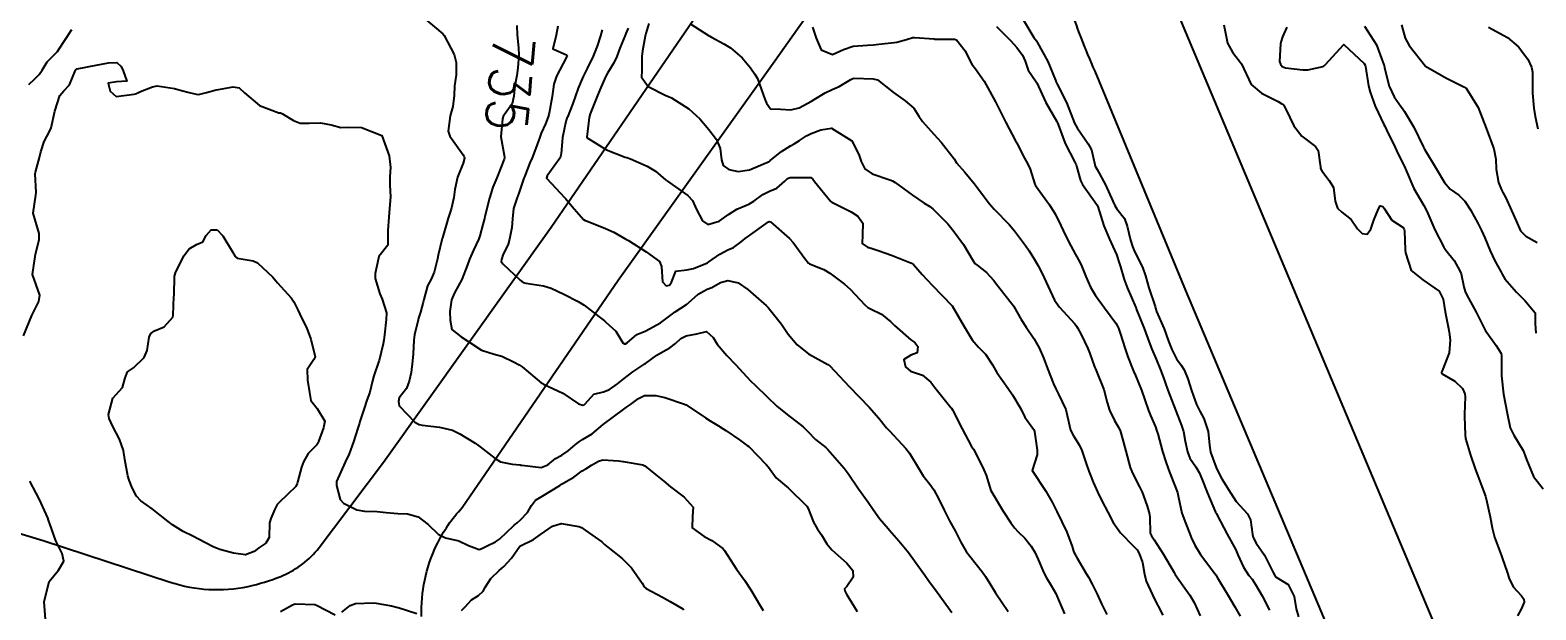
# Model space of a CAD drawing. Header units: metres. Extents: x 298520 to 308411, y 7433745 to 7450750.
# Drawn here: x 302563 to 302710.3, y 7441419.6 to 7441476.3 of the extents above; entities that cross this region are included whole.
import ezdxf
from ezdxf.enums import TextEntityAlignment as Align

# ---------------------------------------------------------------- set-up
doc = ezdxf.new("R2010")
doc.units = ezdxf.units.M
doc.header["$LTSCALE"] = 10
for name, color, linetype in [('Cotas', 45, 'Continuous'), ('Curvas de Nivel 1m', 11, 'Continuous'), ('Curvas de Nivel 5m', 15, 'Continuous'), ('Vias Primárias', 230, 'Continuous')]:
    doc.layers.add(name, color=color, linetype=linetype)
doc.styles.add('Style-STANDARD', font='STANDARD.shx')

msp = doc.modelspace()

# ---------------------------------------------------------------- linework, layer by layer
at = {"layer": 'Curvas de Nivel 1m', "flags": 128}
for points, elevation in [([(302601.53, 7441477.45), (302603.37, 7441475.92), (302603.51, 7441475.75), (302604.46, 7441473.91), (302604.68, 7441473.11), (302604.68, 7441471.9), (302604.52, 7441470.83), (302604.48, 7441469.9), (302604.33, 7441468.82), (302604.09, 7441467.91), (302603.89, 7441466.41), (302604.04, 7441465.91), (302605.37, 7441464.08), (302605.47, 7441463.89), (302605.49, 7441463.76), (302605.36, 7441463.28), (302604.81, 7441461.9), (302604.53, 7441460.7), (302604.44, 7441459.9), (302604.17, 7441458.78), (302603.88, 7441457.91), (302603.32, 7441455.97), (302603.31, 7441455.92), (302603.3, 7441455.89), (302603.27, 7441455.77), (302602.9, 7441454.27), (302602.83, 7441453.92), (302602.53, 7441452.63), (302602.21, 7441451.93), (302601.88, 7441451.27), (302601.5, 7441449.94), (302601.45, 7441449.68), (302601.18, 7441448.71), (302601, 7441448.12), (302600.94, 7441447.94), (302600.61, 7441446.5), (302600.54, 7441445.95), (302600.45, 7441444.63), (302600.4, 7441443.95), (302600.26, 7441442.8), (302600.06, 7441441.95), (302599.81, 7441441.23), (302599.09, 7441440.34), (302599.02, 7441439.96), (302599.08, 7441439.54), (302600.62, 7441437.94), (302601.05, 7441437.72), (302601.33, 7441437.66), (302603.05, 7441437.47), (302604.3, 7441437.15), (302605.04, 7441436.8), (302606.53, 7441435.88), (302607.03, 7441435.52), (302608.48, 7441434.39), (302609.01, 7441434.08), (302610.16, 7441433.83), (302610.94, 7441433.76), (302611, 7441433.75), (302611.08, 7441433.75), (302613, 7441433.52), (302613.65, 7441433.79), (302614.4, 7441434.4), (302615.02, 7441434.73), (302615.63, 7441435.15), (302616.33, 7441435.76), (302616.72, 7441436.07), (302617.04, 7441436.24), (302617.97, 7441436.82), (302619.05, 7441437.73), (302621.07, 7441439.22), (302621.34, 7441439.43), (302621.71, 7441439.69), (302622.51, 7441440.26), (302623.09, 7441440.54), (302624.21, 7441440.54), (302625.08, 7441440.35), (302626.99, 7441439.71), (302627.07, 7441439.68), (302627.18, 7441439.63), (302629.06, 7441438.37), (302629.52, 7441438.07), (302630.33, 7441437.59), (302630.78, 7441437.31), (302631.05, 7441437.13), (302632.39, 7441436.22), (302633.03, 7441435.74), (302633.14, 7441435.67), (302633.29, 7441435.56), (302635.01, 7441433.82), (302635.22, 7441433.54), (302635.98, 7441432.51), (302636.98, 7441431.66), (302637.16, 7441431.51), (302638.96, 7441429.72), (302639.11, 7441429.49), (302639.63, 7441428.17), (302640.02, 7441427.47), (302640.39, 7441426.93), (302640.92, 7441426.05), (302641.42, 7441425.45), (302642.89, 7441424.16), (302643.46, 7441423.43), (302643.51, 7441422.8), (302642.87, 7441421.88), (302642.66, 7441421.64), (302642.69, 7441421.44), (302642.86, 7441421.14), (302643.91, 7441419.43)], 736), ([(302660.15, 7441477.24), (302661.17, 7441475.56), (302661.43, 7441475.22), (302661.46, 7441475.18), (302661.5, 7441475.11), (302662.54, 7441473.21), (302663.28, 7441471.39), (302663.35, 7441471.2), (302663.46, 7441470.99), (302664.37, 7441469.19), (302664.98, 7441467.62), (302665.16, 7441467.18), (302665.41, 7441466.72), (302666.5, 7441465.16), (302666.8, 7441464.58), (302667.13, 7441463.15), (302667.19, 7441462.98), (302667.36, 7441462.66), (302668.2, 7441461.14), (302668.91, 7441459.55), (302669.1, 7441459.13), (302669.31, 7441458.8), (302670.04, 7441457.86), (302670.32, 7441457.11), (302670.63, 7441455.75), (302670.84, 7441455.11), (302670.96, 7441454.8), (302671.25, 7441454.19), (302671.82, 7441453.09), (302672.09, 7441452.24), (302672.43, 7441451.09), (302673.03, 7441449.25), (302673.08, 7441449.08), (302673.19, 7441448.77), (302673.93, 7441447.07), (302674.34, 7441445.88), (302674.67, 7441445.06), (302675.13, 7441444.15), (302675.58, 7441443.51), (302675.87, 7441443.05), (302676.25, 7441442.18), (302676.6, 7441441.04), (302677.08, 7441439.69), (302677.42, 7441439.03), (302677.79, 7441438.3), (302678.22, 7441437.02), (302678.35, 7441435.7), (302678.46, 7441435.02), (302679.01, 7441433.5), (302679.24, 7441433.01), (302679.58, 7441432.42), (302680.44, 7441431), (302680.97, 7441430.19), (302682.07, 7441428.97), (302682.38, 7441428.4), (302682.55, 7441426.97), (302682.62, 7441426.66), (302682.92, 7441426.11), (302683.73, 7441424.95), (302684.58, 7441423.25), (302684.75, 7441422.94), (302684.88, 7441422.8), (302686.04, 7441422.09), (302686.63, 7441420.91), (302686.84, 7441419.7), (302687.07, 7441418.91)], 727), ([(302562.88, 7441470.96), (302563.45, 7441471.51), (302563.89, 7441471.95), (302564.17, 7441472.38), (302564.68, 7441473.17), (302565.48, 7441473.98), (302565.67, 7441474.18), (302565.79, 7441474.37), (302566.45, 7441475.41), (302567.09, 7441476.35)], 736), ([(302614.63, 7441476.67), (302614.46, 7441475.79), (302614.14, 7441474.44), (302615.48, 7441473.88), (302615.52, 7441473.77), (302615.52, 7441473.73), (302615.48, 7441473.65), (302614.49, 7441471.78), (302614.23, 7441471.01), (302614.05, 7441469.79), (302613.77, 7441468.15), (302613.67, 7441467.8), (302613.41, 7441467.12), (302613, 7441466.2), (302612.85, 7441465.81), (302612.45, 7441464.73), (302612.1, 7441463.81), (302611.89, 7441463.29), (302611.34, 7441461.95), (302611.31, 7441461.86), (302611.29, 7441461.82), (302610.79, 7441460.35), (302610.6, 7441459.83), (302610.29, 7441458.85), (302610.17, 7441457.83), (302610.13, 7441456.99), (302609.88, 7441455.83), (302609.75, 7441455.35), (302609.25, 7441454.29), (302609.14, 7441453.94), (302609.11, 7441453.84), (302609.06, 7441453.66), (302609.24, 7441453.44), (302610.94, 7441451.82), (302611.22, 7441451.62), (302611.5, 7441451.53), (302613.22, 7441451.29), (302613.96, 7441451.04), (302615.2, 7441450.46), (302616.61, 7441449.76), (302617.19, 7441449.4), (302618.65, 7441448.26), (302619.17, 7441447.84), (302619.24, 7441447.79), (302619.32, 7441447.73), (302620.28, 7441446.83), (302620.98, 7441445.7), (302621.15, 7441445.6), (302621.24, 7441445.61), (302621.39, 7441445.7), (302622.34, 7441446.51), (302623.16, 7441446.83), (302624.65, 7441447.66), (302625.18, 7441448.06), (302626.09, 7441448.74), (302627.19, 7441449.46), (302627.29, 7441449.53), (302627.4, 7441449.63), (302628.35, 7441450.47), (302629.21, 7441450.96), (302629.69, 7441451.13), (302630.53, 7441451.59), (302631.23, 7441451.79), (302632.26, 7441451.57), (302633.21, 7441450.92), (302634.76, 7441449.54), (302635, 7441449.34), (302635.19, 7441449.16), (302636.49, 7441447.52), (302637.16, 7441446.54), (302638.01, 7441445.5), (302639.14, 7441444.63), (302641.01, 7441443.58), (302641.12, 7441443.52), (302641.22, 7441443.46), (302643.1, 7441441.44), (302645.07, 7441439.42), (302646, 7441438.34), (302646.78, 7441437.39), (302646.91, 7441437.25), (302647.05, 7441437.11), (302648.66, 7441435.37), (302649.03, 7441434.92), (302649.97, 7441433.36), (302650.34, 7441432.7), (302650.99, 7441431.88), (302651.39, 7441431.34), (302651.88, 7441430.42), (302652.4, 7441429.33), (302652.94, 7441428.31), (302653.47, 7441427.31), (302654.03, 7441426.2), (302654.57, 7441425.3), (302654.91, 7441424.86), (302656.17, 7441423.28), (302656.46, 7441422.85), (302656.87, 7441422.16), (302657.43, 7441421.26), (302658.66, 7441419.43)], 734), ([(302618.94, 7441476.3), (302618.8, 7441475.73), (302618.47, 7441474.71), (302618.08, 7441473.74), (302617.47, 7441472.53), (302617.21, 7441472.01), (302617.09, 7441471.75), (302616.6, 7441470.6), (302616.31, 7441469.76), (302616.09, 7441469.1), (302615.55, 7441467.77), (302615.51, 7441467.67), (302615.41, 7441467.35), (302615.07, 7441465.77), (302614.95, 7441464.19), (302614.83, 7441463.78), (302613.58, 7441462.03), (302613.51, 7441461.8), (302615.31, 7441459.87), (302615.4, 7441459.77), (302616.02, 7441459.05), (302617.12, 7441457.75), (302617.29, 7441457.67), (302617.41, 7441457.64), (302619.28, 7441456.9), (302620.08, 7441456.52), (302621.27, 7441455.85), (302621.52, 7441455.7), (302623.26, 7441454.6), (302624.55, 7441453.66), (302624.75, 7441453.17), (302624.84, 7441451.66), (302625.22, 7441451.27), (302625.53, 7441451.34), (302625.75, 7441451.64), (302626.16, 7441452.72), (302627.23, 7441452.83), (302627.89, 7441452.97), (302629.24, 7441453.52), (302629.4, 7441453.61), (302630.46, 7441454.39), (302631.26, 7441454.79), (302631.8, 7441455.04), (302632.55, 7441455.57), (302632.95, 7441455.89), (302633.28, 7441456.13), (302635.21, 7441457.53), (302635.29, 7441457.56), (302635.42, 7441457.53), (302637.28, 7441455.9), (302637.62, 7441455.51), (302638.79, 7441453.95), (302639.14, 7441453.49), (302639.24, 7441453.43), (302640.64, 7441452.87), (302641.23, 7441452.52), (302642.66, 7441451.45), (302643.22, 7441450.94), (302644.65, 7441449.42), (302644.94, 7441449.17), (302645.19, 7441449.04), (302646.28, 7441448.5), (302647.18, 7441447.76), (302647.55, 7441447.39), (302649.16, 7441446), (302649.52, 7441445.73), (302649.84, 7441445.36), (302649.76, 7441444.74), (302649.14, 7441444.5), (302648.45, 7441444.06), (302648.63, 7441443.37), (302649.12, 7441442.95), (302650.3, 7441442.54), (302651.11, 7441441.87), (302651.49, 7441441.34), (302653.07, 7441439.38), (302653.13, 7441439.32), (302653.23, 7441439.15), (302654.17, 7441437.31), (302655.04, 7441435.64), (302655.17, 7441435.43), (302655.26, 7441435.3), (302655.56, 7441434.76), (302656.29, 7441433.28), (302656.5, 7441432.78), (302656.98, 7441431.27), (302658.18, 7441429.26), (302658.94, 7441428.09), (302659.29, 7441427.6), (302659.63, 7441427.24), (302660.3, 7441426.61), (302660.92, 7441425.83), (302661.26, 7441425.22), (302661.59, 7441424.53), (302662.15, 7441423.21), (302662.4, 7441422.73), (302662.87, 7441421.99), (302663.32, 7441421.2), (302663.7, 7441420.34), (302664.17, 7441419.19)], 733), ([(302621.51, 7441476.47), (302621.27, 7441475.94), (302621.17, 7441475.7), (302620.69, 7441474.51), (302620.39, 7441473.71), (302620.1, 7441473.09), (302619.47, 7441472.06), (302619.28, 7441471.72), (302618.72, 7441470.45), (302618.42, 7441469.74), (302617.77, 7441468.1), (302617.68, 7441467.75), (302617.45, 7441465.81), (302617.47, 7441465.75), (302619.38, 7441464.56), (302621.2, 7441463.87), (302621.36, 7441463.82), (302621.73, 7441463.7), (302623.36, 7441462.99), (302624.17, 7441462.48), (302625.16, 7441461.65), (302625.34, 7441461.5), (302625.79, 7441461.19), (302627.32, 7441460.11), (302627.79, 7441459.63), (302628.18, 7441458.75), (302628.77, 7441457.62), (302629.29, 7441457.29), (302630.39, 7441457.59), (302631.3, 7441458.24), (302632.11, 7441458.77), (302633.31, 7441459.27), (302633.78, 7441459.55), (302634.66, 7441460.2), (302635.33, 7441460.52), (302636.03, 7441460.82), (302636.82, 7441461.52), (302637.09, 7441461.77), (302637.35, 7441461.86), (302638.98, 7441461.86), (302639.35, 7441461.87), (302639.56, 7441461.7), (302639.71, 7441461.48), (302641.31, 7441459.54), (302641.42, 7441459.46), (302643.3, 7441458.5), (302643.95, 7441458.09), (302644.44, 7441457.42), (302644.43, 7441456.27), (302644.37, 7441455.42), (302644.91, 7441455.07), (302645.26, 7441454.95), (302645.94, 7441454.72), (302647.25, 7441454.28), (302649.06, 7441453.55), (302649.24, 7441453.48), (302649.32, 7441453.44), (302649.4, 7441453.37), (302650.25, 7441452.37), (302651.22, 7441451.34), (302653.19, 7441449.32), (302654.37, 7441447.31), (302655.15, 7441446), (302655.76, 7441445.29), (302656.44, 7441444.58), (302657.13, 7441443.54), (302657.28, 7441443.27), (302657.57, 7441442.81), (302658.66, 7441441.25), (302659.09, 7441440.63), (302659.91, 7441439.24), (302660.28, 7441438.45), (302661.05, 7441437.38), (302661.16, 7441437.22), (302661.24, 7441437.03), (302661.5, 7441435.22), (302661.49, 7441434.76), (302661, 7441433.22), (302662.34, 7441431.21), (302662.97, 7441430.11), (302663.43, 7441429.2), (302663.92, 7441428.21), (302664.39, 7441427.19), (302664.92, 7441425.79), (302665.07, 7441425.33), (302665.13, 7441425.18), (302665.42, 7441424.65), (302666.31, 7441423.16), (302666.51, 7441422.79), (302666.87, 7441422.12), (302667.37, 7441421.14), (302667.81, 7441420.18), (302668.3, 7441419.14)], 732), ([(302623.52, 7441476.94), (302623.23, 7441475.96), (302623.17, 7441475.68), (302622.9, 7441474.27), (302622.84, 7441473.69), (302622.82, 7441472.34), (302622.81, 7441471.69), (302623.45, 7441470.76), (302625.19, 7441469.9), (302625.44, 7441469.79), (302625.72, 7441469.65), (302627.42, 7441468.6), (302628.52, 7441467.62), (302629.4, 7441466.58), (302630.12, 7441465.6), (302630.5, 7441464.72), (302630.62, 7441463.59), (302630.8, 7441463.03), (302631.35, 7441462.65), (302632.25, 7441462.47), (302633.35, 7441462.62), (302635.29, 7441463.45), (302635.36, 7441463.5), (302635.38, 7441463.51), (302635.4, 7441463.53), (302636.48, 7441464.41), (302637.38, 7441464.97), (302637.72, 7441465.16), (302638.25, 7441465.5), (302638.94, 7441465.95), (302639.39, 7441466.16), (302640.34, 7441466.53), (302641.4, 7441466.68), (302643.38, 7441465.44), (302644.06, 7441464.12), (302644.29, 7441463.43), (302644.65, 7441462.72), (302645.35, 7441462.24), (302647.1, 7441461.64), (302647.34, 7441461.54), (302647.6, 7441461.39), (302649.32, 7441460.15), (302650.46, 7441459.35), (302651, 7441459.03), (302651.31, 7441458.8), (302652.76, 7441457.33), (302653.28, 7441456.7), (302654.29, 7441455.31), (302655.25, 7441453.72), (302655.42, 7441453.47), (302655.63, 7441453.29), (302656.54, 7441452.58), (302657.23, 7441451.82), (302657.65, 7441451.27), (302659.19, 7441449.32), (302659.23, 7441449.25), (302659.93, 7441447.99), (302660.41, 7441447.23), (302661.16, 7441446.14), (302661.7, 7441445.21), (302662.11, 7441444.24), (302662.5, 7441443.21), (302663.11, 7441441.68), (302663.32, 7441441.2), (302663.59, 7441440.7), (302664.3, 7441439.19), (302664.66, 7441437.58), (302664.76, 7441437.18), (302665.05, 7441436.62), (302665.6, 7441435.74), (302665.88, 7441435.17), (302666.29, 7441433.89), (302666.56, 7441433.16), (302666.69, 7441432.84), (302666.99, 7441432.09), (302667.4, 7441431.15), (302667.78, 7441430.33), (302668.4, 7441429.14), (302668.94, 7441428.14), (302669.65, 7441427.12), (302670.92, 7441425.83), (302671.27, 7441425.46), (302671.48, 7441425.1), (302671.79, 7441424.21), (302672.01, 7441423.09), (302672.17, 7441422.39), (302672.77, 7441421.08), (302672.86, 7441420.91), (302673.78, 7441419.07)], 731), ([(302639.52, 7441476.58), (302639.89, 7441475.48), (302640.37, 7441474.36), (302641.49, 7441473.9), (302642.56, 7441474.38), (302643.5, 7441474.71), (302644.89, 7441474.81), (302645.5, 7441474.85), (302646, 7441474.9), (302647.5, 7441475.06), (302647.78, 7441475.11), (302648.71, 7441475.38), (302649.33, 7441475.55), (302649.51, 7441475.56), (302651.43, 7441475.42), (302651.5, 7441475.41), (302653.43, 7441475.39), (302653.5, 7441475.38), (302653.6, 7441475.32), (302654.46, 7441474.27), (302654.92, 7441473.3), (302655.12, 7441472.94), (302655.47, 7441472.49), (302656.33, 7441471.28), (302657.43, 7441469.27), (302658.45, 7441467.26), (302659.39, 7441465.47), (302659.5, 7441465.25), (302660.13, 7441464), (302660.56, 7441463.23), (302660.82, 7441462.69), (302661.28, 7441461.22), (302661.34, 7441461.08), (302662.71, 7441459.21), (302663.3, 7441458.24), (302663.81, 7441457.19), (302664.27, 7441456.2), (302664.78, 7441455.18), (302665.25, 7441454.34), (302665.67, 7441453.59), (302665.87, 7441453.17), (302666.26, 7441452.19), (302666.71, 7441451.16), (302667.21, 7441450.34), (302668.1, 7441449.14), (302669.18, 7441447.63), (302669.37, 7441447.32), (302669.46, 7441447.13), (302669.63, 7441446.66), (302670.1, 7441445.12), (302670.38, 7441444.35), (302670.86, 7441443.1), (302670.94, 7441442.92), (302671.12, 7441442.52), (302671.7, 7441441.09), (302672.04, 7441440.14), (302672.39, 7441439.09), (302672.58, 7441438.6), (302673.06, 7441437.49), (302673.22, 7441437.08), (302673.31, 7441436.82), (302673.75, 7441435.07), (302674.11, 7441433.97), (302674.46, 7441433.07), (302674.99, 7441431.67), (302675.16, 7441431.23), (302675.22, 7441431.06), (302675.29, 7441430.74), (302675.65, 7441429.05), (302676.01, 7441428.11), (302676.43, 7441427.04), (302676.57, 7441426.67), (302676.92, 7441425.92), (302677.47, 7441425.02), (302678.88, 7441423.15), (302678.98, 7441423.01), (302679.15, 7441422.73), (302680.2, 7441421), (302680.85, 7441419.89), (302681.36, 7441418.98)], 729), ([(302657.52, 7441476.65), (302658.89, 7441475.26), (302659.5, 7441474.58), (302660.06, 7441473.82), (302660.32, 7441473.24), (302660.62, 7441472.38), (302661.41, 7441471.22), (302661.46, 7441471.14), (302662.34, 7441469.21), (302663.41, 7441467.35), (302663.49, 7441467.2), (302663.55, 7441467.06), (302664.24, 7441465.19), (302665.18, 7441463.37), (302665.27, 7441463.18), (302665.3, 7441463.12), (302665.36, 7441462.97), (302665.75, 7441461.58), (302665.95, 7441461.17), (302667.31, 7441459.26), (302667.38, 7441459.15), (302667.42, 7441459.04), (302668.01, 7441457.14), (302668.57, 7441455.84), (302668.91, 7441455.13), (302669.25, 7441454.34), (302669.56, 7441453.44), (302669.66, 7441453.12), (302670, 7441451.89), (302670.29, 7441451.11), (302671.14, 7441449.15), (302671.17, 7441449.1), (302671.18, 7441449.08), (302671.19, 7441449.04), (302671.96, 7441447.09), (302672.46, 7441445.78), (302672.72, 7441445.08), (302673.13, 7441444.1), (302673.56, 7441443.08), (302673.82, 7441442.37), (302674.28, 7441441.07), (302675.07, 7441439.06), (302675.63, 7441437.62), (302675.8, 7441437.05), (302675.99, 7441436.1), (302676.2, 7441435.04), (302676.42, 7441434.44), (302677.01, 7441433.58), (302677.35, 7441433.03), (302677.62, 7441432.4), (302678.15, 7441431.02), (302678.96, 7441429.15), (302679.03, 7441429.01), (302679.12, 7441428.84), (302680.1, 7441427), (302680.92, 7441425.46), (302681.07, 7441425.14), (302681.13, 7441424.99), (302681.68, 7441423.77), (302682.22, 7441422.97), (302682.52, 7441422.6), (302682.87, 7441422.07), (302683.5, 7441420.95), (302684.23, 7441419.56)], 728), ([(302679.75, 7441476.79), (302680.11, 7441475), (302680.61, 7441474.11), (302681.48, 7441472.98), (302682.42, 7441470.97), (302683.44, 7441470.13), (302685.08, 7441469.3), (302685.43, 7441469.09), (302685.53, 7441469.03), (302685.64, 7441468.94), (302686.22, 7441467.73), (302686.62, 7441466.92), (302687.4, 7441465.92), (302688.72, 7441464.9), (302688.99, 7441464.51), (302689.21, 7441462.89), (302689.23, 7441462.76), (302689.36, 7441462.53), (302690.05, 7441461.58), (302690.49, 7441460.88), (302690.65, 7441459.55), (302690.88, 7441458.87), (302691.31, 7441458.48), (302692.23, 7441457.78), (302692.82, 7441456.85), (302693.29, 7441456.39), (302693.79, 7441456.33), (302694.14, 7441456.83), (302694.42, 7441457.71), (302694.88, 7441458.82), (302695.05, 7441459.09), (302695.32, 7441459.04), (302695.41, 7441458.92), (302695.47, 7441458.82), (302696.2, 7441457.71), (302697.29, 7441456.97), (302697.39, 7441456.79), (302697.42, 7441456.66), (302697.51, 7441454.79), (302697.53, 7441454.52), (302698.07, 7441452.78), (302699.23, 7441451.87), (302700.81, 7441450.75), (302701.21, 7441449.99), (302701.41, 7441448.75), (302701.69, 7441447.26), (302701.8, 7441446.74), (302701.9, 7441446), (302701.79, 7441444.74), (302701.13, 7441442.96), (302701.05, 7441442.83), (302701.05, 7441442.75), (302701.12, 7441442.67), (302702.34, 7441441.96), (302703.11, 7441441.24), (302703.34, 7441440.72), (302703.37, 7441440.44), (302703.3, 7441438.72), (302703.29, 7441438.49), (302703.35, 7441436.72), (302703.41, 7441436.35), (302703.89, 7441434.71), (302704.33, 7441433.39), (302704.6, 7441432.7), (302704.99, 7441431.66), (302705.35, 7441430.7), (302705.5, 7441430.17), (302705.8, 7441428.69), (302706.01, 7441427.62), (302706.25, 7441426.69), (302706.91, 7441424.87), (302706.98, 7441424.68), (302707.49, 7441423.27), (302707.67, 7441422.67), (302708.05, 7441421.84), (302708.87, 7441420.97), (302709.09, 7441420.65), (302709.15, 7441420.35), (302708.85, 7441419.66), (302708.49, 7441419)], 726), ([(302693.53, 7441476.66), (302694.68, 7441474.83), (302695.42, 7441472.88), (302695.44, 7441472.82), (302695.48, 7441472.58), (302695.92, 7441470.81), (302696.41, 7441469.77), (302697.12, 7441468.79), (302697.25, 7441468.61), (302697.43, 7441468.33), (302698.33, 7441466.78), (302699.27, 7441464.89), (302699.32, 7441464.77), (302699.38, 7441464.65), (302700.54, 7441462.76), (302701.34, 7441461.37), (302701.89, 7441460.74), (302702.73, 7441460.13), (302703.32, 7441459.56), (302703.9, 7441458.71), (302704.6, 7441457.41), (302704.96, 7441456.7), (302705.28, 7441455.98), (302705.8, 7441454.69), (302706.28, 7441453.71), (302706.84, 7441452.68), (302706.97, 7441452.41), (302707.24, 7441451.95), (302708.38, 7441450.66), (302709.2, 7441449.84), (302710.21, 7441448.64), (302710.22, 7441447.6), (302710.29, 7441446.64)], 724), ([(302697.15, 7441476.8), (302697.51, 7441475.48), (302697.88, 7441474.79), (302699.48, 7441472.77), (302701.47, 7441471.63), (302703.24, 7441470.72), (302703.39, 7441470.66), (302703.45, 7441470.6), (302704.63, 7441468.71), (302705.41, 7441466.7), (302706.18, 7441464.69), (302706.35, 7441463.66), (302706.4, 7441462.68), (302706.64, 7441461.39), (302706.92, 7441460.68), (302707.06, 7441460.4), (302707.33, 7441459.88), (302707.91, 7441458.66), (302708.34, 7441457.62), (302708.79, 7441456.66), (302709.29, 7441456.14), (302710.42, 7441455.5)], 723), ([(302705.65, 7441476.58), (302707.52, 7441475.55), (302708.58, 7441474.66), (302709.49, 7441473.45), (302709.87, 7441472.65), (302709.96, 7441472.16), (302709.96, 7441470.64), (302709.96, 7441470.13), (302710.09, 7441468.64), (302710.22, 7441467.84), (302710.46, 7441466.64)], 722), ([(302562.34, 7441446.4), (302563.17, 7441448.39), (302563.84, 7441449.74), (302563.94, 7441450.38), (302563.22, 7441452.39), (302563.5, 7441454.13), (302563.54, 7441454.39), (302563.87, 7441455.78), (302563.89, 7441456.38), (302563.29, 7441458.39), (302563.57, 7441460.13), (302563.58, 7441460.39), (302563.5, 7441462.23), (302563.52, 7441462.39), (302563.9, 7441463.84), (302564.03, 7441464.38), (302564.38, 7441465.38), (302564.91, 7441466.37), (302565.05, 7441466.72), (302565.41, 7441468.37), (302565.89, 7441469.9), (302566.31, 7441470.36), (302566.86, 7441470.93), (302567.43, 7441472.35), (302567.44, 7441472.37), (302567.46, 7441472.41), (302567.6, 7441472.49), (302569.47, 7441472.87), (302570.68, 7441473.09), (302571.47, 7441473.13), (302571.91, 7441472.74), (302572.11, 7441472.29), (302572.45, 7441471.28), (302571.45, 7441471.21), (302570.64, 7441471.11), (302570.84, 7441470.31), (302571.43, 7441469.8), (302573.16, 7441470.01), (302573.43, 7441470.1), (302573.54, 7441470.16), (302573.78, 7441470.27), (302574.97, 7441470.72), (302575.44, 7441470.83), (302577.11, 7441470.56), (302577.44, 7441470.47), (302578.41, 7441470.22), (302579.25, 7441470.02), (302579.43, 7441470), (302579.61, 7441470.02), (302580.24, 7441470.19), (302581.18, 7441470.44), (302581.44, 7441470.48), (302582.87, 7441470.73), (302583.44, 7441470.63), (302583.98, 7441470.14), (302585.42, 7441468.9), (302587.32, 7441468.2), (302587.41, 7441468.2), (302587.5, 7441468.19), (302587.69, 7441468.11), (302588.76, 7441467.44), (302589.4, 7441467.19), (302590.28, 7441467.19), (302591.4, 7441467.23), (302592.43, 7441467.02), (302593.4, 7441466.77), (302594.18, 7441466.8), (302595.4, 7441466.76), (302597.39, 7441465.99), (302598.11, 7441463.98), (302598.24, 7441462.86), (302598.18, 7441461.98), (302598.19, 7441461.12), (302598.24, 7441459.98), (302598.15, 7441458.83), (302598.07, 7441457.98), (302597.99, 7441456.69), (302598, 7441455.98), (302597.99, 7441455.25), (302597.25, 7441454.31), (302597.11, 7441454.13), (302597.07, 7441453.99), (302596.74, 7441452.48), (302596.76, 7441451.99), (302597.2, 7441450.5), (302597.42, 7441449.99), (302597.85, 7441448.65), (302597.84, 7441447.98), (302597.67, 7441446.5), (302597.6, 7441445.98), (302597.53, 7441445.61), (302597.15, 7441443.99), (302597.12, 7441443.91), (302596.62, 7441442.49), (302596.5, 7441442), (302596.22, 7441440.87), (302595.91, 7441440), (302595.69, 7441439.38), (302595.25, 7441438.01), (302595.2, 7441437.86), (302595.05, 7441437.36), (302594.63, 7441436.02), (302594.2, 7441434.84), (302593.82, 7441434.03), (302592.98, 7441432.13), (302592.96, 7441432.07), (302592.96, 7441432.04), (302592.98, 7441431.75), (302593.34, 7441430.4), (302593.65, 7441430.03), (302594.95, 7441429.36), (302595.71, 7441429.24), (302596.95, 7441429.22), (302597.81, 7441429.12), (302598.95, 7441429.03), (302599.92, 7441428.99), (302600.94, 7441428.68), (302601.93, 7441427.93), (302602.92, 7441426.98), (302603.64, 7441426.63), (302604.92, 7441426.33), (302605.87, 7441425.88), (302606.91, 7441425.49), (302607.19, 7441425.58), (302607.7, 7441425.86), (302608.51, 7441426.26), (302608.92, 7441426.52), (302610.32, 7441427.83), (302610.64, 7441428.12), (302610.94, 7441428.35), (302611.64, 7441429.13), (302612.04, 7441429.81), (302612.44, 7441430.33), (302612.97, 7441430.66), (302614.8, 7441431.77), (302614.98, 7441431.88), (302616.17, 7441432.58), (302617, 7441433.18), (302617.34, 7441433.4), (302617.92, 7441433.74), (302618.61, 7441434.14), (302619.01, 7441434.25), (302620.55, 7441434.17), (302621.01, 7441434.11), (302622.93, 7441433.76), (302623, 7441433.74), (302623.11, 7441433.68), (302624.18, 7441432.84), (302624.99, 7441432.17), (302625.63, 7441431.64), (302626.97, 7441430.6), (302627.85, 7441429.62), (302627.8, 7441428.76), (302627.76, 7441427.62), (302628.92, 7441426.78), (302629.69, 7441426.37), (302630.75, 7441425.58), (302630.91, 7441425.41), (302632.09, 7441423.57), (302632.87, 7441422.49), (302633.5, 7441421.55), (302634.43, 7441419.95), (302634.71, 7441419.54)], 737), ([(302562.79, 7441416.4), (302564.44, 7441418.38), (302564.5, 7441418.69), (302564.36, 7441420.38), (302564.86, 7441422.37), (302565.77, 7441423.46), (302566.28, 7441424.36), (302566.13, 7441425.12), (302565.51, 7441426.36), (302564.93, 7441427.99), (302564.84, 7441428.28), (302564.81, 7441428.37), (302564.72, 7441428.59), (302563.9, 7441430.39), (302563.58, 7441431), (302562.98, 7441432.18)], 737), ([(302605.2, 7441419.52), (302605.56, 7441419.88), (302606.16, 7441420.56), (302606.85, 7441421), (302607.3, 7441421.43), (302607.54, 7441421.86), (302608.06, 7441422.66), (302608.88, 7441423.45), (302609.32, 7441423.84), (302610.07, 7441424.66), (302610.91, 7441425.82), (302612.25, 7441426.48), (302612.92, 7441426.96), (302614.09, 7441427.78), (302614.94, 7441428.05), (302616.68, 7441427.75), (302616.93, 7441427.64), (302617.28, 7441427.4), (302618.92, 7441426.24), (302619.19, 7441426), (302619.5, 7441425.72), (302620.9, 7441424.61), (302621.82, 7441423.69), (302622.87, 7441422.19), (302623.05, 7441421.86), (302623.25, 7441421.68), (302624.85, 7441420.82), (302625.6, 7441420.4), (302626.84, 7441419.68), (302626.89, 7441419.63), (302626.91, 7441419.56)], 738), ([(302587.49, 7441419.45), (302588.67, 7441420.09), (302588.84, 7441420.16), (302588.93, 7441420.17), (302590.84, 7441420.11), (302591, 7441420.06), (302592.83, 7441419.12)], 738), ([(302593.49, 7441419.37), (302594.3, 7441420.02), (302594.84, 7441420.2), (302596.56, 7441420.28), (302596.85, 7441420.25), (302598.34, 7441419.98), (302598.84, 7441419.86), (302599, 7441419.81), (302600.83, 7441419.25)], 738)]:
    msp.add_lwpolyline(points, dxfattribs=dict(at, elevation=elevation))
at = {"layer": 'Curvas de Nivel 1m', "elevation": 738, "flags": 128}
msp.add_lwpolyline([(302581.28, 7441456.74), (302581.84, 7441456.17), (302582.81, 7441454.6), (302583.04, 7441454.16), (302583.24, 7441453.98), (302584.83, 7441453.72), (302585.24, 7441453.53), (302586.74, 7441452.11), (302587.21, 7441451.58), (302588.53, 7441450.09), (302588.8, 7441449.7), (302589.18, 7441448.94), (302589.59, 7441448.08), (302590.03, 7441447.21), (302590.45, 7441446.07), (302590.87, 7441444.32), (302590.74, 7441444.06), (302590.09, 7441443.09), (302590.12, 7441442.07), (302590.31, 7441440.85), (302590.45, 7441440.07), (302591.07, 7441439.27), (302591.83, 7441438.05), (302591.7, 7441437.4), (302591.2, 7441436.06), (302591.16, 7441435.93), (302591.03, 7441435.72), (302590.19, 7441434.89), (302589.73, 7441434.07), (302589.53, 7441433.54), (302589.15, 7441432.08), (302589.12, 7441431.94), (302588.98, 7441431.65), (302587.35, 7441430.1), (302587.17, 7441429.9), (302586.95, 7441429.45), (302586.53, 7441428.52), (302586.42, 7441428.12), (302586.38, 7441426.66), (302586.05, 7441426.12), (302585.36, 7441425.67), (302584.9, 7441425.29), (302584.08, 7441424.96), (302582.9, 7441425.14), (302581.57, 7441425.51), (302580.91, 7441425.76), (302580.1, 7441426.19), (302578.92, 7441426.79), (302577.97, 7441427.26), (302576.93, 7441427.91), (302576.5, 7441428.23), (302574.95, 7441429.47), (302573.83, 7441430.27), (302573.4, 7441430.7), (302572.98, 7441431.53), (302572.69, 7441432.28), (302572.56, 7441432.71), (302572.27, 7441434.29), (302572.12, 7441435.19), (302571.74, 7441436.29), (302571.05, 7441437.58), (302570.72, 7441438.3), (302570.66, 7441438.7), (302571.08, 7441440.3), (302572.05, 7441441.34), (302572.29, 7441442.29), (302572.53, 7441442.86), (302573.11, 7441443.27), (302574.14, 7441444.26), (302574.44, 7441444.95), (302574.65, 7441446.26), (302574.8, 7441446.61), (302575.16, 7441446.89), (302576.12, 7441447.28), (302576.96, 7441448.23), (302577, 7441448.41), (302577.07, 7441450.23), (302577.08, 7441450.36), (302577.12, 7441452.23), (302577.14, 7441452.32), (302577.23, 7441452.56), (302578.03, 7441454.22), (302578.56, 7441454.9), (302579.26, 7441455.31), (302579.89, 7441455.57), (302580.21, 7441456.19), (302580.71, 7441456.76)], close=True, dxfattribs=at)
at = {"layer": 'Curvas de Nivel 5m', "flags": 128}
for points, elevation in [([(302610.62, 7441476.72), (302610.65, 7441475.83), (302610.76, 7441474.56), (302610.79, 7441473.83), (302610.71, 7441472.59), (302610.59, 7441471.83), (302610.4, 7441470.88), (302610.3, 7441469.83), (302610.16, 7441469.09), (302609.41, 7441468.04), (302609.28, 7441467.84), (302609.19, 7441467.62), (302609.04, 7441465.85), (302609.37, 7441464.07), (302609.41, 7441463.84), (302609.41, 7441463.8), (302609.36, 7441463.66), (302608.65, 7441461.85), (302608.26, 7441460.92), (302607.92, 7441459.86), (302607.48, 7441458.05), (302607.44, 7441457.87), (302607.29, 7441457.27), (302606.99, 7441456.16), (302606.88, 7441455.87), (302606.36, 7441454.78), (302605.98, 7441453.88), (302605.78, 7441453.34), (302605.22, 7441451.89), (302604.51, 7441450.6), (302604.21, 7441449.9), (302604.06, 7441448.78), (302604.09, 7441447.91), (302604.26, 7441447), (302605.16, 7441446.28), (302605.81, 7441445.88), (302607.14, 7441444.99), (302608.4, 7441444.59), (302609.13, 7441444.39), (302610.34, 7441443.83), (302610.84, 7441443.54), (302611.12, 7441443.35), (302613, 7441441.8), (302613.1, 7441441.73), (302613.23, 7441441.67), (302615.09, 7441440.77), (302616.64, 7441439.75), (302617.07, 7441439.61), (302617.18, 7441439.64), (302617.28, 7441439.75), (302618.15, 7441440.68), (302619.09, 7441440.91), (302619.66, 7441441.15), (302620.44, 7441441.71), (302621.11, 7441442.21), (302621.95, 7441442.86), (302623.12, 7441443.64), (302623.19, 7441443.68), (302624.29, 7441444.51), (302625.14, 7441445), (302625.58, 7441445.21), (302626.13, 7441445.64), (302626.66, 7441446.13), (302627.16, 7441446.38), (302628.2, 7441446.58), (302629.16, 7441446.81), (302629.8, 7441446.24), (302630.2, 7441445.59), (302631.14, 7441444.45), (302631.98, 7441443.57), (302633.11, 7441442.38), (302633.51, 7441441.96), (302633.93, 7441441.55), (302635.09, 7441440.44), (302636.05, 7441439.52), (302637.06, 7441438.7), (302638.62, 7441437.49), (302639.05, 7441437.06), (302639.83, 7441436.26), (302640.82, 7441435.46), (302641.03, 7441435.28), (302642.62, 7441433.44), (302643, 7441432.94), (302644.04, 7441431.43), (302644.96, 7441430.14), (302645.47, 7441429.41), (302646.08, 7441428.54), (302646.93, 7441427.55), (302647.07, 7441427.39), (302647.96, 7441426.34), (302648.77, 7441425.37), (302648.91, 7441425.19), (302650.24, 7441423.35), (302650.51, 7441422.98), (302650.87, 7441422.48), (302651.71, 7441421.33), (302652.84, 7441419.8), (302653.16, 7441419.32)], 735), ([(302627.52, 7441476.93), (302629.35, 7441475.76), (302629.5, 7441475.68), (302629.65, 7441475.6), (302630.85, 7441474.94), (302631.49, 7441474.55), (302632.65, 7441473.57), (302633.47, 7441472.58), (302633.89, 7441471.98), (302634.13, 7441471.55), (302634.54, 7441470.45), (302634.87, 7441469.54), (302635.02, 7441469.13), (302635.42, 7441468.58), (302636.4, 7441468.55), (302637.42, 7441468.5), (302638.23, 7441468.69), (302639.43, 7441469.33), (302639.7, 7441469.49), (302640.75, 7441470.16), (302641.45, 7441470.48), (302642.14, 7441470.77), (302643.27, 7441471.44), (302643.39, 7441471.52), (302643.46, 7441471.55), (302643.6, 7441471.58), (302645.46, 7441471.52), (302645.88, 7441471.41), (302647.44, 7441470.18), (302648.59, 7441469.38), (302649.43, 7441468.65), (302649.93, 7441467.88), (302650.29, 7441467.36), (302651.39, 7441466.11), (302652.1, 7441465.33), (302653.37, 7441463.68), (302653.51, 7441463.47), (302653.62, 7441463.32), (302654.42, 7441462.38), (302655.34, 7441461.3), (302656.84, 7441459.28), (302657.06, 7441459.03), (302657.31, 7441458.78), (302658.77, 7441457.26), (302659.28, 7441456.64), (302660.36, 7441455.23), (302660.73, 7441454.7), (302661.25, 7441453.84), (302661.6, 7441453.22), (302661.98, 7441452.47), (302662.57, 7441451.21), (302663.2, 7441449.89), (302663.67, 7441449.2), (302665.18, 7441447.55), (302665.35, 7441447.35), (302665.46, 7441447.18), (302665.81, 7441446.53), (302666.45, 7441445.16), (302666.64, 7441444.66), (302667.12, 7441443.35), (302667.21, 7441443.15), (302667.28, 7441442.99), (302668.01, 7441441.14), (302668.34, 7441439.88), (302668.58, 7441439.13), (302669.06, 7441438.12), (302669.43, 7441437.5), (302669.61, 7441437.12), (302669.84, 7441436.32), (302670.16, 7441435.12), (302670.61, 7441433.51), (302670.76, 7441433.11), (302671, 7441432.62), (302671.52, 7441431.63), (302671.77, 7441431.1), (302672.23, 7441429.83), (302672.46, 7441429.09), (302672.51, 7441428.65), (302672.55, 7441427.09), (302672.67, 7441426.82), (302672.93, 7441426.45), (302673.84, 7441425.07), (302674.89, 7441423.26), (302675, 7441423.06), (302675.79, 7441421.96), (302676.44, 7441421.04), (302676.85, 7441420.3), (302677.43, 7441419.02)], 730), ([(302685.91, 7441476.56), (302685.51, 7441475.61), (302685.33, 7441475.12), (302685.3, 7441474.94), (302685.21, 7441473.22), (302685.29, 7441472.94), (302685.48, 7441472.74), (302685.8, 7441472.61), (302687.48, 7441472.39), (302687.98, 7441472.4), (302689.48, 7441472.74), (302689.58, 7441472.79), (302689.67, 7441472.89), (302691.5, 7441474.86), (302693.48, 7441473.01), (302693.58, 7441472.84), (302693.61, 7441472.71), (302693.91, 7441470.84), (302694.06, 7441470.22), (302694.57, 7441468.83), (302695.42, 7441467.04), (302695.5, 7441466.9), (302695.55, 7441466.82), (302695.68, 7441466.54), (302696.52, 7441464.8), (302696.79, 7441464.21), (302697.37, 7441463.08), (302697.5, 7441462.79), (302697.59, 7441462.56), (302698.35, 7441460.78), (302699.32, 7441459.13), (302699.53, 7441458.77), (302699.72, 7441458.35), (302700.4, 7441456.76), (302701.27, 7441455.05), (302701.49, 7441454.75), (302702.28, 7441453.76), (302702.86, 7441452.73), (302702.96, 7441452.44), (302703.23, 7441451.17), (302703.35, 7441450.72), (302703.49, 7441450.44), (302704.44, 7441448.71), (302705.18, 7441447.21), (302705.36, 7441446.88), (302705.48, 7441446.7), (302706.4, 7441445.43), (302706.88, 7441444.67), (302706.92, 7441444.45), (302706.91, 7441442.67), (302706.92, 7441442.47), (302707.1, 7441440.67), (302707.51, 7441438.67), (302707.78, 7441437.38), (302708.11, 7441436.66), (302709.03, 7441435.18), (302709.25, 7441434.65), (302709.35, 7441434.31), (302710.04, 7441432.64), (302710.99, 7441431.43)], 725)]:
    msp.add_lwpolyline(points, dxfattribs=dict(at, elevation=elevation))
at = {"layer": 'Vias Primárias', "elevation": 722.84}
msp.add_lwpolyline([(302638.42, 7441566.86), (302643.49, 7441554.86), (302661.23, 7441512.08), (302675.33, 7441477.71), (302702.46, 7441413.18), (302703.79, 7441410.3, 0.106953), (302706.41, 7441406.79, 0.176096), (302716.4, 7441402.97, 0.070869), (302719.99, 7441403.41), (302766.12, 7441413.91), (302804.96, 7441422.63), (302815.23, 7441425.01), (302830.8, 7441428.37, 0.04105), (302840.1, 7441431.18, 0.098203), (302850.71, 7441438.02, -0.404033)], format="xyb", dxfattribs=at)
at = {"layer": 'Vias Primárias'}
msp.add_lwpolyline([(302591.07, 7441425.43), (302597.58, 7441434.02), (302613.96, 7441457.01), (302631.29, 7441482.26), (302632.06, 7441481.73), (302645.76, 7441494.45), (302623.07, 7441511.07), (302607.62, 7441522, 0.271532), (302593.9, 7441523.17, 0.156015), (302590.84, 7441520.29), (302583.64, 7441510.38), (302569.38, 7441490.1), (302545.85, 7441456.55), (302542.08, 7441451.02, 0.020143), (302539.74, 7441447.26, 0.131473), (302538.61, 7441442.93, 0.154653), (302541.11, 7441435.17, 0.160135), (302545.21, 7441432.15), (302550.93, 7441430.4), (302564.29, 7441426.38), (302576.71, 7441422.3, 0.132962), (302584.31, 7441421.89, 0.043018), (302587.51, 7441422.87, 0.120942)], format="xyb", close=True, dxfattribs=at)
msp.add_lwpolyline([(302601.29, 7441418.94, -0.11963), (302602.75, 7441425.91, -0.077255), (302605.27, 7441429.61), (302620.52, 7441451.83), (302635.67, 7441473.05), (302642.77, 7441483.06, -0.203222), (302649.58, 7441487.27, -0.175071), (302659.37, 7441485.34, -0.17801), (302664.56, 7441478.89, 0.022786), (302667.14, 7441472.26), (302676.01, 7441450.82), (302691.62, 7441413.84)], format="xyb", dxfattribs=at)

# ---------------------------------------------------------------- texts
at = {"layer": 'Cotas', "style": 'Style-STANDARD'}
msp.add_text('735', height=4, rotation=264.8793, dxfattribs=at).set_placement((302609.92, 7441471.08, 735), align=Align.MIDDLE_CENTER)

doc.saveas('drawing.dxf')
